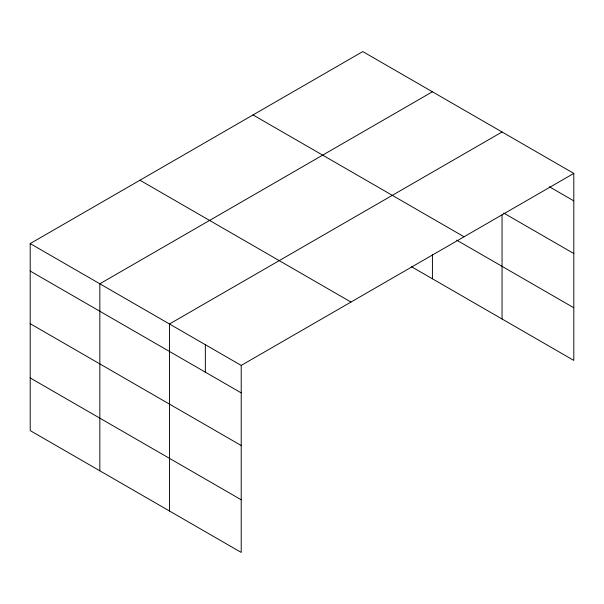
<?xml version="1.0" encoding="UTF-8"?>
<svg xmlns="http://www.w3.org/2000/svg" width="604" height="604" viewBox="0 0 604 604"><rect width="100%" height="100%" fill="white"/><g stroke="black" fill="none" stroke-linecap="round" stroke-linejoin="round"><path stroke-width="0.91" d="M30.2 243.586L241.222 365.42L241.222 552.426L30.2 430.592L30.2 243.586L362.777 51.574L573.8 173.408L573.8 360.414L411.362 266.628M432.419 91.778L99.834 283.789L99.834 470.795M502.052 131.982L169.475 323.993L169.475 511.007M241.222 365.42L573.8 173.408M549.338 186.749L573.8 200.868M503.683 213.038L573.8 253.521M253.031 114.941L464.046 236.768M456.707 240.166L573.8 307.761M139.954 180.226L350.969 302.053M30.2 271.053L241.222 392.887M30.2 323.699L241.222 445.533M30.2 377.945L241.222 499.78M502.052 214.903L502.052 318.988M432.419 254.344L432.419 278.784M205.345 344.71L205.345 372.17"/></g></svg>
